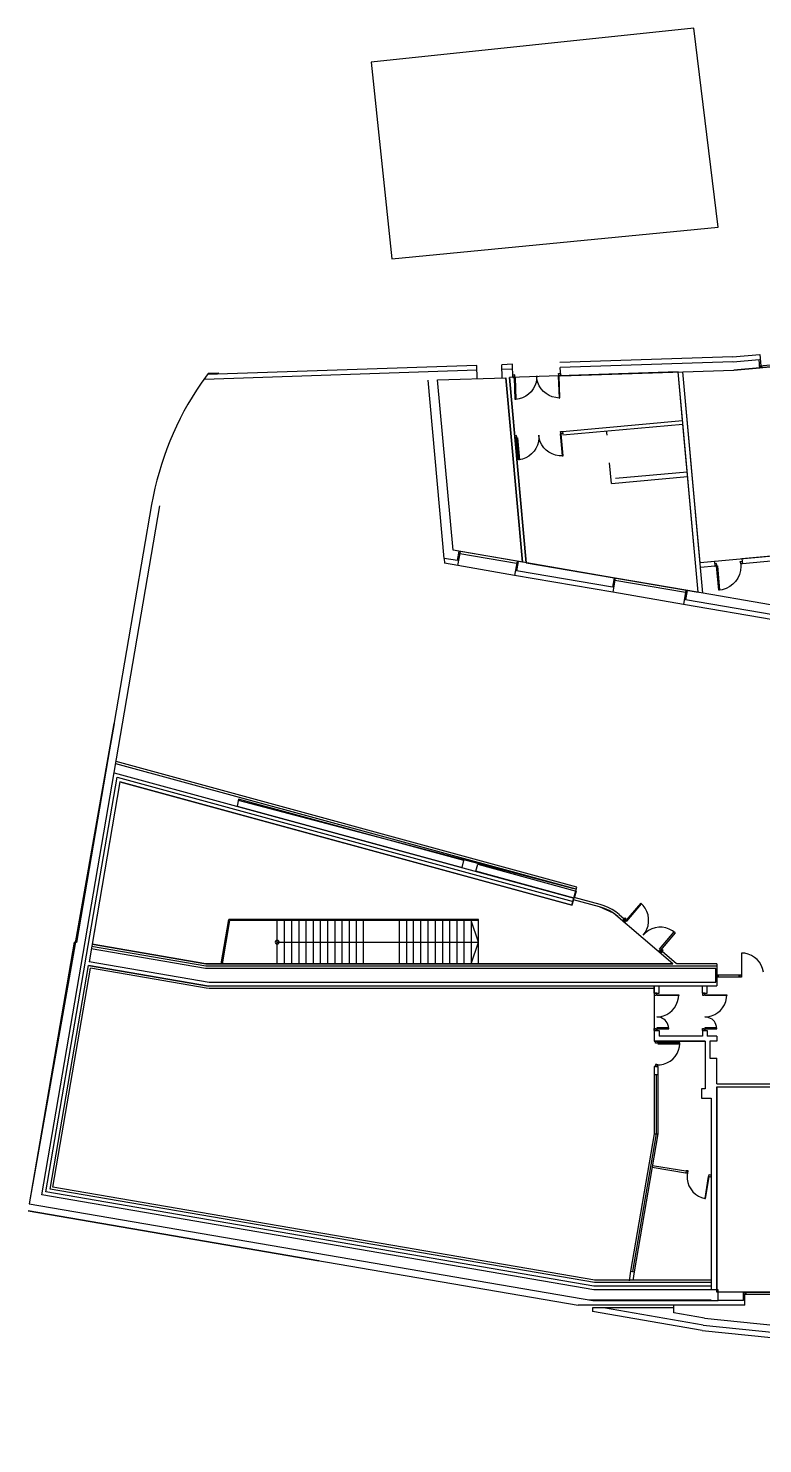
# Model space of a CAD drawing. Extents: x 0.3 to 10.6, y 1.3 to 8.
# Drawn here: x 0.35 to 3.83, y 1.28 to 7.98 of the extents above; entities that cross this region are included whole.
import ezdxf

# ---------------------------------------------------------------- set-up
doc = ezdxf.new("R2010")
doc.units = 0
for name, color, linetype in [('Doors', 7, 'CONTINUOUS'), ('Entrance', 7, 'CONTINUOUS'), ('Furnitures', 7, 'CONTINUOUS'), ('Offices', 7, 'CONTINUOUS'), ('Stairs', 7, 'CONTINUOUS'), ('Storage', 7, 'CONTINUOUS'), ('Supermarket', 7, 'CONTINUOUS'), ('Walls', 7, 'CONTINUOUS')]:
    doc.layers.add(name, color=color, linetype=linetype)

msp = doc.modelspace()

# ---------------------------------------------------------------- linework, layer by layer
at = {"layer": 'Doors', "color": 3}
for points in [[(2.64959, 6.3314), (2.65319, 6.3314), (2.65679, 6.226999), (2.65259, 6.226999), (2.64959, 6.3314), (2.648989, 6.334999), (2.650788, 6.334999), (2.650788, 6.3428), (2.641788, 6.342199), (2.641788, 6.330799)], [(2.86139, 6.338), (2.85719, 6.338), (2.86079, 6.233599), (2.86499, 6.2342), (2.86139, 6.338), (2.86139, 6.3422), (2.859591, 6.3422), (2.85899, 6.3494), (2.86799, 6.350001), (2.868591, 6.338601)], [(2.65919, 6.045199), (2.66339, 6.045199), (2.67299, 5.941399), (2.66879, 5.940799), (2.65919, 6.045199), (2.65919, 6.048799), (2.660989, 6.048799), (2.659788, 6.056599), (2.650788, 6.055398), (2.651987, 6.043997)], [(2.87039, 6.0638), (2.86679, 6.0638), (2.87579, 5.96), (2.87999, 5.96), (2.87039, 6.0638), (2.87039, 6.068), (2.868591, 6.068), (2.86799, 6.0752), (2.87699, 6.0758), (2.878189, 6.0644)], [(3.60659, 5.4386), (3.61079, 5.4392), (3.62099, 5.324), (3.61739, 5.323399), (3.60659, 5.438599), (3.60659, 5.442799), (3.608389, 5.442799), (3.607191, 5.449999), (3.59819, 5.449399), (3.599389, 5.437999)], [(3.72179, 5.4488), (3.72179, 5.453), (3.719991, 5.453), (3.71939, 5.4602), (3.72839, 5.4608), (3.729591, 5.4494)], [(3.17759, 3.761), (3.18179, 3.7574), (3.25199, 3.839), (3.24779, 3.8426)], [(3.16139, 3.7598), (3.16619, 3.7562), (3.17759, 3.77), (3.17339, 3.7736)], [(3.17339, 3.7646), (3.16619, 3.7562), (3.17279, 3.7502), (3.17639, 3.7544), (3.17399, 3.756799), (3.17759, 3.760999)], [(3.34139, 3.6206), (3.33659, 3.6242), (3.40679, 3.7064), (3.41159, 3.7022)], [(3.34559, 3.617), (3.33839, 3.6086), (3.33119, 3.6146), (3.33479, 3.6188), (3.33779, 3.6164), (3.34139, 3.6206)], [(3.33839, 3.6086), (3.34259, 3.605), (3.35339, 3.6176), (3.34919, 3.6212)], [(3.32339, 3.416), (3.31199, 3.416), (3.31199, 3.407), (3.31919, 3.407), (3.31919, 3.408799), (3.32339, 3.408799)], [(3.42779, 3.4088), (3.42779, 3.4046), (3.32339, 3.4046), (3.32339, 3.4088)], [(3.55139, 3.416), (3.53999, 3.416), (3.53999, 3.407), (3.54719, 3.407), (3.54719, 3.408799), (3.55139, 3.408799)], [(3.65579, 3.4088), (3.65579, 3.4046), (3.55139, 3.4046), (3.55139, 3.4088)], [(3.32339, 3.2402), (3.31199, 3.2402), (3.31199, 3.2492), (3.31919, 3.2492), (3.31919, 3.247401), (3.32339, 3.247401)], [(3.32339, 3.2516), (3.32339, 3.2474), (3.38039, 3.2474), (3.38039, 3.2516)], [(3.55139, 3.2402), (3.53999, 3.2402), (3.53999, 3.2492), (3.54719, 3.2492), (3.54719, 3.247401), (3.55139, 3.247401)], [(3.55139, 3.2516), (3.55139, 3.2474), (3.60779, 3.2474), (3.60779, 3.2516)], [(3.32879, 3.181399), (3.32879, 3.1772), (3.43319, 3.1772), (3.43319, 3.181399), (3.32879, 3.181399), (3.32459, 3.181399), (3.32459, 3.1796), (3.31739, 3.1796), (3.31739, 3.188599), (3.32879, 3.188599)], [(3.32879, 3.077), (3.32459, 3.077), (3.32459, 3.078799), (3.31739, 3.078799), (3.31739, 3.069801), (3.32879, 3.069801)], [(3.46859, 2.563999), (3.46919, 2.5676), (3.47099, 2.5676), (3.472191, 2.5748), (3.463191, 2.57599), (3.461392, 2.56519)], [(3.57179, 2.547201), (3.56759, 2.547809), (3.55079, 2.444611), (3.55499, 2.444003), (3.57179, 2.547204), (3.57239, 2.550802), (3.570591, 2.55141), (3.571792, 2.55861), (3.580793, 2.556811), (3.578993, 2.54601)]]:
    msp.add_lwpolyline(points, close=True, dxfattribs=at)
for points in [[(2.75519, 6.3386), (2.754589, 6.3236)], [(2.75639, 6.3236), (2.755189, 6.3386)], [(2.86079, 6.233599), (2.84579, 6.235399)], [(2.67179, 6.229399), (2.65679, 6.227)], [(2.76479, 6.0584), (2.76479, 6.0434)], [(2.76659, 6.0434), (2.764791, 6.0584)], [(2.68739, 5.9444), (2.67299, 5.941399)], [(2.87579, 5.96), (2.86079, 5.96)], [(3.72179, 5.453), (3.722391, 5.4362)], [(3.63359, 5.3258), (3.61739, 5.3234)], [(3.25859, 3.8318), (3.24779, 3.8426)], [(3.13859, 3.7796), (3.17279, 3.7502)], [(3.14579, 3.788), (3.16919, 3.7682)], [(3.25919, 3.6908), (3.26879, 3.7034)], [(3.26999, 3.7016), (3.25919, 3.6908)], [(3.41159, 3.7022), (3.39899, 3.7118)], [(3.72539, 3.6056), (3.72539, 3.5012), (3.72539, 3.4922)], [(3.74039, 3.605), (3.72539, 3.6056)], [(3.71219, 3.5012), (3.71219, 3.4922)], [(3.71759, 3.5012), (3.71759, 3.4922)], [(3.42659, 3.3938), (3.427791, 3.4088)], [(3.65459, 3.3938), (3.655791, 3.4088)], [(3.32339, 3.3044), (3.33839, 3.305)], [(3.33419, 3.3032), (3.32339, 3.304401)], [(3.55139, 3.3044), (3.56639, 3.305)], [(3.56219, 3.3032), (3.55139, 3.304401)], [(3.38039, 3.2474), (3.379191, 3.2588)], [(3.60779, 3.2474), (3.607189, 3.2588)], [(3.43139, 3.162201), (3.433189, 3.1772)], [(3.32459, 3.077), (3.33959, 3.077608)], [(3.46919, 2.5676), (3.467391, 2.553199)], [(3.53639, 2.4488), (3.55079, 2.444601)]]:
    msp.add_lwpolyline(points, dxfattribs=at)
for points in [[(2.75459, 6.3236), (2.75087, 6.278639), (2.716, 6.23876), (2.67179, 6.229399)], [(2.84579, 6.235399), (2.79978, 6.24242), (2.76438, 6.277709), (2.75639, 6.3236)], [(2.76479, 6.0434), (2.764552, 5.99779), (2.73076, 5.95715), (2.68739, 5.9444)], [(2.86079, 5.96), (2.81315, 5.965829), (2.77879, 5.997139), (2.76659, 6.0434)], [(3.72239, 5.4362), (3.720551, 5.38214), (3.68592, 5.33927), (3.63359, 5.3258)], [(3.26879, 3.7034), (3.29449, 3.74222), (3.28991, 3.79752), (3.25859, 3.8318)], [(3.39899, 3.7118), (3.35822, 3.73729), (3.30617, 3.73333), (3.26999, 3.7016)], [(3.82859, 3.5162), (3.82186, 3.56285), (3.78687, 3.5975), (3.74039, 3.605)], [(3.33839, 3.305), (3.38513, 3.31291), (3.41958, 3.34688), (3.42659, 3.3938)], [(3.56639, 3.305), (3.61229, 3.31226), (3.64804, 3.34778), (3.65459, 3.3938)], [(3.37919, 3.2588), (3.37221, 3.28382), (3.35944, 3.29671), (3.33419, 3.3032)], [(3.60719, 3.2588), (3.60016, 3.28412), (3.58745, 3.29617), (3.56219, 3.3032)], [(3.33959, 3.077601), (3.38496, 3.08185), (3.42355, 3.117029), (3.43139, 3.162201)], [(3.46739, 2.553199), (3.46407, 2.508241), (3.49337, 2.463069), (3.53639, 2.4488)]]:
    msp.add_open_spline(points, degree=3, dxfattribs=at)
at = {"layer": 'Entrance', "color": 7}
msp.add_lwpolyline([(3.61499, 7.0424), (3.49979, 7.983799), (1.97159, 7.8242), (2.06879, 6.891799)], close=True, dxfattribs=at)
at = {"layer": 'Furnitures', "color": 1}
msp.add_lwpolyline([(2.28539, 6.3194), (2.60939, 6.3296), (2.68799, 5.4566), (2.35859, 5.5136)], close=True, dxfattribs=at)
at = {"layer": 'Offices', "color": 5}
for points in [[(2.62619, 6.3302), (2.70539, 5.4536), (3.51959, 5.3138), (3.42539, 6.3572)], [(3.60899, 2.973199), (5.10839, 2.973199), (5.10839, 2.000601), (3.60899, 2.000601)]]:
    msp.add_lwpolyline(points, close=True, dxfattribs=at)
at = {"layer": 'Stairs', "color": 6}
for points in [[(0.64859, 3.6482), (1.18799, 3.5558), (3.39959, 3.555199), (3.11879, 3.794599), (3.05279, 3.825199), (2.92919, 3.858799), (2.92199, 3.833599), (0.78059, 4.416799)], [(1.52999, 3.65), (1.53359, 3.653), (1.53479, 3.6572), (1.53359, 3.662), (1.53059, 3.6656), (1.52639, 3.666801), (1.52159, 3.6656), (1.51799, 3.6626), (1.51679, 3.6584), (1.51799, 3.6536), (1.52099, 3.65), (1.52579, 3.648799)]]:
    msp.add_lwpolyline(points, close=True, dxfattribs=at)
for points in [[(1.25999, 3.5558), (1.29599, 3.7658)], [(1.26599, 3.5558), (1.30079, 3.7598)], [(2.47859, 3.7652), (1.29599, 3.7658)], [(2.47859, 3.7598), (1.30079, 3.7598)], [(1.52579, 3.6578), (2.47859, 3.6578), (2.44439, 3.7598)], [(1.52579, 3.5558), (1.52579, 3.7598)], [(1.55999, 3.5558), (1.55999, 3.7598)], [(1.59419, 3.7598), (1.59419, 3.5558)], [(1.62779, 3.7598), (1.62779, 3.5558)], [(1.66199, 3.7598), (1.66199, 3.5558)], [(1.69619, 3.7598), (1.69619, 3.5558)], [(1.72979, 3.7598), (1.72979, 3.5558)], [(1.76399, 3.7598), (1.76399, 3.5558)], [(1.79819, 3.7598), (1.79819, 3.5558)], [(1.83179, 3.7598), (1.83179, 3.5558)], [(1.86599, 3.7598), (1.86599, 3.5558)], [(1.90019, 3.7598), (1.90019, 3.5558)], [(1.93379, 3.7598), (1.93379, 3.5558)], [(2.10419, 3.7598), (2.10419, 3.5558)], [(2.13839, 3.7598), (2.13839, 3.5558)], [(2.17199, 3.5558), (2.17199, 3.7598)], [(2.20619, 3.5558), (2.20619, 3.7598)], [(2.24039, 3.5558), (2.24039, 3.7598)], [(2.27399, 3.7598), (2.27399, 3.5558)], [(2.30819, 3.7598), (2.30819, 3.5558)], [(2.34239, 3.7598), (2.34239, 3.5558)], [(2.37659, 3.7598), (2.37659, 3.5558)], [(2.37659, 3.7598), (2.37659, 3.6758)], [(2.41019, 3.7598), (2.41019, 3.5558)], [(2.44439, 3.7598), (2.44439, 3.5558)], [(2.47859, 3.5558), (2.47859, 3.7652)], [(2.37659, 3.6398), (2.37659, 3.5558)], [(2.44439, 3.5558), (2.47859, 3.6578)]]:
    msp.add_lwpolyline(points, dxfattribs=at)
at = {"layer": 'Storage', "color": 5}
msp.add_lwpolyline([(3.44759, 6.3578), (3.68819, 6.3656), (4.44779, 6.434599), (4.52819, 5.5448), (3.52979, 5.4542)], close=True, dxfattribs=at)
at = {"layer": 'Supermarket', "color": 1}
msp.add_lwpolyline([(0.63179, 3.548), (1.20119, 3.4502), (3.31199, 3.451398), (3.31199, 3.188599), (3.55259, 3.188599), (3.55259, 2.9642), (3.53519, 2.9642), (3.53519, 2.918599), (3.58079, 2.918599), (3.58079, 2.0468), (3.02819, 2.0468), (0.44999, 2.488998)], close=True, dxfattribs=at)
at = {"layer": 'Walls', "color": 7}
for points in [[(3.68279, 6.427999), (3.81179, 6.4394)], [(3.81179, 6.4394), (3.81659, 6.3866)], [(2.47079, 6.387799), (1.19519, 6.3452)], [(2.47319, 6.3254), (2.47079, 6.387799)], [(2.63999, 6.3932), (2.59019, 6.3914)], [(2.59199, 6.3296), (2.59019, 6.3914)], [(2.64059, 6.3704), (2.59079, 6.369198)], [(2.64179, 6.330799), (2.63999, 6.3932)], [(3.68399, 6.427999), (2.86439, 6.400999)], [(3.68459, 6.405199), (2.86619, 6.3788)], [(2.86859, 6.339199), (2.86619, 6.3788)], [(2.86859, 6.3386), (3.68819, 6.3656)], [(3.68579, 6.405199), (3.80819, 6.4166)], [(3.68819, 6.3656), (3.81179, 6.377)], [(3.81179, 6.377), (3.68819, 6.3656)], [(3.81179, 6.377), (3.80819, 6.4166)], [(3.81059, 6.385999), (4.21739, 6.4226)], [(3.81179, 6.377), (3.810591, 6.385999)], [(3.81719, 6.377599), (3.816589, 6.3866)], [(3.82319, 6.377599), (3.821989, 6.3866)], [(2.47199, 6.364999), (1.18139, 6.3218)], [(2.31659, 5.4746), (2.24039, 6.3176)], [(2.35859, 5.5136), (2.28539, 6.3194)], [(2.68799, 5.4566), (2.60939, 6.3296)], [(2.70539, 5.4536), (2.62619, 6.3302)], [(3.44579, 6.127399), (3.42539, 6.3572)], [(3.54239, 5.3102), (3.44759, 6.3578)], [(2.87699, 6.0758), (3.44579, 6.127399)], [(2.87819, 6.059), (3.44759, 6.110599)], [(3.51959, 5.3138), (3.44759, 6.110599)], [(3.08819, 6.0572), (3.08579, 6.0776)], [(3.10859, 5.829199), (3.09959, 5.9276)], [(3.10859, 5.829199), (3.46979, 5.8622)], [(3.12899, 5.8538), (3.46799, 5.885)], [(2.39399, 5.507), (2.35859, 5.5136)], [(2.38019, 5.4638), (2.38799, 5.5082)], [(2.38199, 5.4404), (2.39399, 5.507)], [(2.65979, 5.45), (2.39159, 5.4962)], [(2.66219, 5.4614), (2.39399, 5.507)], [(4.52819, 5.5448), (3.72719, 5.4722)], [(2.38019, 5.4638), (2.31659, 5.4746)], [(2.31659, 5.4746), (2.31839, 5.4512)], [(2.38199, 5.4404), (2.31839, 5.4512)], [(2.65019, 5.3942), (2.38199, 5.4404)], [(2.66219, 5.4614), (2.65019, 5.3942)], [(2.66759, 5.4602), (2.65979, 5.4158)], [(3.12659, 5.3816), (2.66219, 5.4614)], [(3.59759, 5.4602), (3.52979, 5.4542)], [(3.59759, 5.4602), (3.599389, 5.438), (3.531589, 5.432)], [(3.72719, 5.4722), (3.72959, 5.4494)], [(3.88199, 5.4632), (3.72959, 5.4494)], [(3.11519, 5.3144), (2.65019, 5.3942)], [(3.11339, 5.3378), (2.65979, 5.4158)], [(3.12119, 5.3822), (3.11339, 5.3378)], [(3.12659, 5.3816), (3.11519, 5.3144)], [(3.46019, 5.3126), (3.12479, 5.3702)], [(3.46199, 5.324), (3.12659, 5.3816)], [(3.45059, 5.2568), (3.11519, 5.3144)], [(3.46199, 5.324), (3.45059, 5.2568)], [(3.46739, 5.3228), (3.46019, 5.2784)], [(3.89879, 5.249), (3.46199, 5.324)], [(3.87479, 5.1842), (3.45059, 5.2568)], [(3.87539, 5.207), (3.46019, 5.2784)], [(0.75359, 4.6928), (0.35159, 2.419399), (0.35219, 2.419399), (0.75419, 4.6928)], [(2.94539, 3.9188), (0.76259, 4.5128)], [(0.61499, 3.5504), (0.76739, 4.4384)], [(0.75359, 4.46), (2.93279, 3.8666)], [(0.76739, 4.4384), (2.92799, 3.8504)], [(0.78059, 4.4168), (0.63479, 3.5648)], [(0.78059, 4.4168), (2.92379, 3.8336)], [(1.34099, 4.3292), (2.93159, 3.9122)], [(2.92199, 3.8336), (2.94539, 3.9188)], [(3.05279, 3.8252), (2.92919, 3.8588)], [(3.05579, 3.836), (2.93219, 3.8696)], [(3.13859, 3.7796), (3.11879, 3.7946), (3.09779, 3.8072), (3.07559, 3.8174), (3.05279, 3.8252)], [(3.14579, 3.788), (3.12959, 3.8012), (3.11219, 3.812), (3.09419, 3.8216), (3.07499, 3.83), (3.05579, 3.836)], [(1.18619, 3.533), (0.64499, 3.626)], [(1.18739, 3.5444), (0.64679, 3.6374)], [(0.43019, 2.4752), (0.61799, 3.5672)], [(1.20299, 3.467), (0.63479, 3.5648)], [(3.33119, 3.6146), (3.39959, 3.5552)], [(3.41699, 3.5552), (3.34979, 3.6134)], [(3.60899, 3.5546), (3.41819, 3.5546)], [(3.60899, 3.5546), (3.60899, 3.4514)], [(3.60899, 3.5546), (3.60899, 3.5012)], [(3.60899, 3.5546), (3.60899, 3.553999)], [(0.44999, 2.489001), (0.63179, 3.548)], [(1.20119, 3.4502), (0.63179, 3.548)], [(3.60359, 3.533), (1.18619, 3.533)], [(3.60899, 3.5438), (1.18739, 3.5444)], [(3.60359, 3.4682), (3.60359, 3.533)], [(3.60359, 3.4922), (3.60359, 3.5012), (3.60899, 3.5012)], [(3.60899, 3.5114), (3.60899, 3.4934)], [(3.72539, 3.5012), (3.60899, 3.5012)], [(3.60899, 3.5012), (3.60899, 3.4922)], [(3.72539, 3.4922), (3.60899, 3.4922)], [(3.61499, 3.5012), (3.61499, 3.4922)], [(1.20239, 3.4514), (3.60899, 3.4514)], [(1.20359, 3.4682), (3.60359, 3.4682)], [(3.31199, 3.416), (3.31199, 3.4514)], [(3.33479, 3.416), (3.33479, 3.4514)], [(3.53999, 3.416), (3.53999, 3.4514)], [(3.56279, 3.416), (3.56279, 3.4514)], [(3.31199, 3.416), (3.33479, 3.416)], [(3.53999, 3.416), (3.56279, 3.416)], [(3.31199, 3.2402), (3.33479, 3.2402)], [(3.31199, 3.2402), (3.31199, 3.188599)], [(3.33479, 3.2402), (3.33479, 3.212001)], [(3.53999, 3.2402), (3.56279, 3.2402)], [(3.53999, 3.2402), (3.53999, 3.212001)], [(3.56279, 3.2402), (3.56279, 3.212001)], [(3.55259, 3.188599), (3.31199, 3.188599)], [(3.53999, 3.212001), (3.33479, 3.212001)], [(3.55259, 3.188599), (3.55259, 2.9642)], [(3.60899, 3.212001), (3.56279, 3.212001)], [(3.60899, 3.188599), (3.57479, 3.188599), (3.57479, 3.109401), (3.60899, 3.109401)], [(3.60899, 3.212001), (3.60899, 3.188599)], [(3.60899, 2.986399), (3.60899, 3.109401)], [(3.32879, 3.069801), (3.31199, 3.069801)], [(3.31199, 3.069801), (3.31199, 3.0296), (3.31199, 2.7512)], [(3.32879, 3.0296), (3.31199, 3.0296)], [(3.32879, 3.069801), (3.32879, 3.0296), (3.32879, 2.749999)], [(3.60899, 2.986399), (4.06919, 2.986399)], [(3.60899, 2.973199), (4.06919, 2.973199)], [(3.60899, 2.973199), (3.60899, 2.000601)], [(3.58079, 2.918599), (3.58079, 2.009599)], [(3.31199, 2.7512), (3.32879, 2.750009)], [(3.02819, 2.0468), (0.44999, 2.489001)], [(3.02639, 2.029401), (0.43019, 2.4752)], [(0.34679, 2.3858), (2.95139, 1.938799)], [(3.19979, 2.0996), (3.19259, 2.0552)], [(3.19979, 2.0996), (3.21659, 2.097192)], [(3.58079, 2.029401), (3.02639, 2.029401)], [(3.58079, 2.0468), (3.02819, 2.0468)], [(3.00419, 1.964599), (3.58079, 1.964599)], [(3.73439, 2.000601), (3.60899, 2.000601)], [(3.73439, 1.961001), (3.61499, 1.961001)], [(3.73439, 2.000601), (4.02959, 2.000601)], [(3.73439, 1.961001), (3.73439, 2.000601)], [(3.73439, 1.9916), (4.02959, 1.9916)], [(3.74039, 2.000601), (3.74039, 1.9916)], [(3.74039, 1.938799), (3.74039, 1.9916)], [(3.74579, 2.000601), (3.74579, 1.9916)], [(3.74039, 1.938799), (2.95139, 1.938799)], [(3.40499, 1.927399), (3.01979, 1.927399), (3.01979, 1.91)]]:
    msp.add_lwpolyline(points, dxfattribs=at)
at = {"layer": 'Walls', "color": 1}
for points in [[(4.21259, 6.413599), (3.81179, 6.377)], [(2.94239, 3.908), (0.76079, 4.502)], [(1.18799, 3.5558), (0.64859, 3.6482)], [(3.39959, 3.5552), (1.18799, 3.5558)], [(0.46319, 2.497999), (0.64079, 3.5348)], [(1.19939, 3.4388), (0.64079, 3.5348)], [(1.20239, 3.44), (3.31199, 3.44)], [(3.32099, 3.0296), (3.32099, 2.750599)], [(3.31199, 2.7512), (3.19979, 2.0996)], [(3.32099, 2.750599), (3.20879, 2.098399)], [(3.32879, 2.749999), (3.21659, 2.0972), (3.20999, 2.055801)], [(3.30179, 2.592199), (3.46919, 2.563999)], [(3.30359, 2.6012), (3.47039, 2.573), (3.469189, 2.563999)], [(3.02999, 2.0576), (0.46319, 2.497999)], [(3.58079, 2.0576), (3.02819, 2.0576)], [(3.53939, 1.8188), (3.01979, 1.91)], [(3.54419, 1.8446), (3.07199, 1.927399)], [(3.40499, 1.903401), (3.40499, 1.938799)], [(3.55019, 1.877599), (3.40499, 1.903401)], [(3.55019, 1.877599), (8.83679, 1.34)], [(3.53939, 1.8188), (8.83079, 1.283599)], [(3.54299, 1.8446), (8.83319, 1.3064)]]:
    msp.add_lwpolyline(points, dxfattribs=at)
at = {"layer": 'Walls', "color": 3}
for points in [[(1.24979, 6.3512), (1.19879, 6.3494), (1.16579, 6.303801)], [(0.93119, 5.729599), (0.57539, 3.6554), (0.56399, 3.657199), (0.35159, 2.419399), (3.02099, 1.961599), (3.61499, 1.961599), (3.61499, 2.0126), (3.02519, 2.0126), (0.41039, 2.461399), (0.97019, 5.723)]]:
    msp.add_lwpolyline(points, dxfattribs=at)
at = {"layer": 'Walls', "color": 1}
for points in [[(0.75359, 4.6928), (0.35159, 2.419399), (0.35219, 2.419399), (0.75419, 4.6928)], [(0.34679, 2.385199), (1.72259, 2.1494), (1.72259, 2.150008), (0.34679, 2.385808)]]:
    msp.add_lwpolyline(points, close=True, dxfattribs=at)
at = {"layer": 'Walls', "color": 3}
for points in [[(1.34219, 4.3346), (1.33619, 4.301), (2.40119, 4.0112), (2.40959, 4.0442)], [(2.46659, 3.9932), (2.47559, 4.0262), (2.94179, 3.8996), (2.93279, 3.8666)]]:
    msp.add_lwpolyline(points, close=True, dxfattribs=at)
at = {"layer": 'Walls', "color": 7}
msp.add_lwpolyline([(0.34679, 2.3858), (0.34679, 2.385191), (1.72259, 2.149392), (1.72259, 2.15)], close=True, dxfattribs=at)
at = {"layer": 'Walls', "color": 3}
msp.add_open_spline([(1.16579, 6.3038), (1.04664, 6.13276), (0.96687, 5.93483), (0.93119, 5.729599)], degree=3, dxfattribs=at)

doc.saveas('drawing.dxf')
